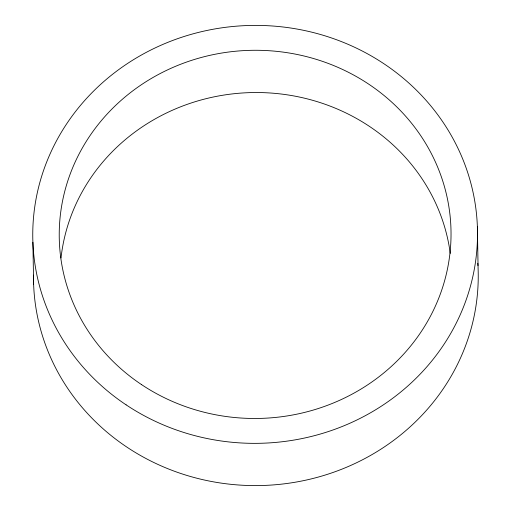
<?xml version="1.0" encoding="UTF-8"?>
<svg xmlns="http://www.w3.org/2000/svg" width="511" height="511" viewBox="0 0 511 511"><rect width="100%" height="100%" fill="white"/><g stroke="black" fill="none" stroke-linecap="round" stroke-linejoin="round"><path stroke-width="0.77" d="M477.37 226.482L478.104 268.735A222.381 208.973 -1 0 1 258.796 485.571A222.381 208.973 -1 0 1 33.502 275.142M32.896 242.265L33.63 284.518M61.02 257.959A195.905 184.094 -1 0 1 253.852 92.542A195.905 184.094 -1 0 1 450.261 253.405M477.823 263.274A222.381 208.973 -1 0 1 477.964 265.618M126.121 404.853A222.381 208.973 -1 0 0 476.501 253.807A222.381 208.973 -1 0 0 162.773 44.463A222.381 208.973 -1 0 0 126.121 404.853M141.477 384.559A195.905 184.094 -1 0 0 450.146 251.495A195.905 184.094 -1 0 0 173.766 67.075A195.905 184.094 -1 0 0 141.477 384.559"/></g></svg>
